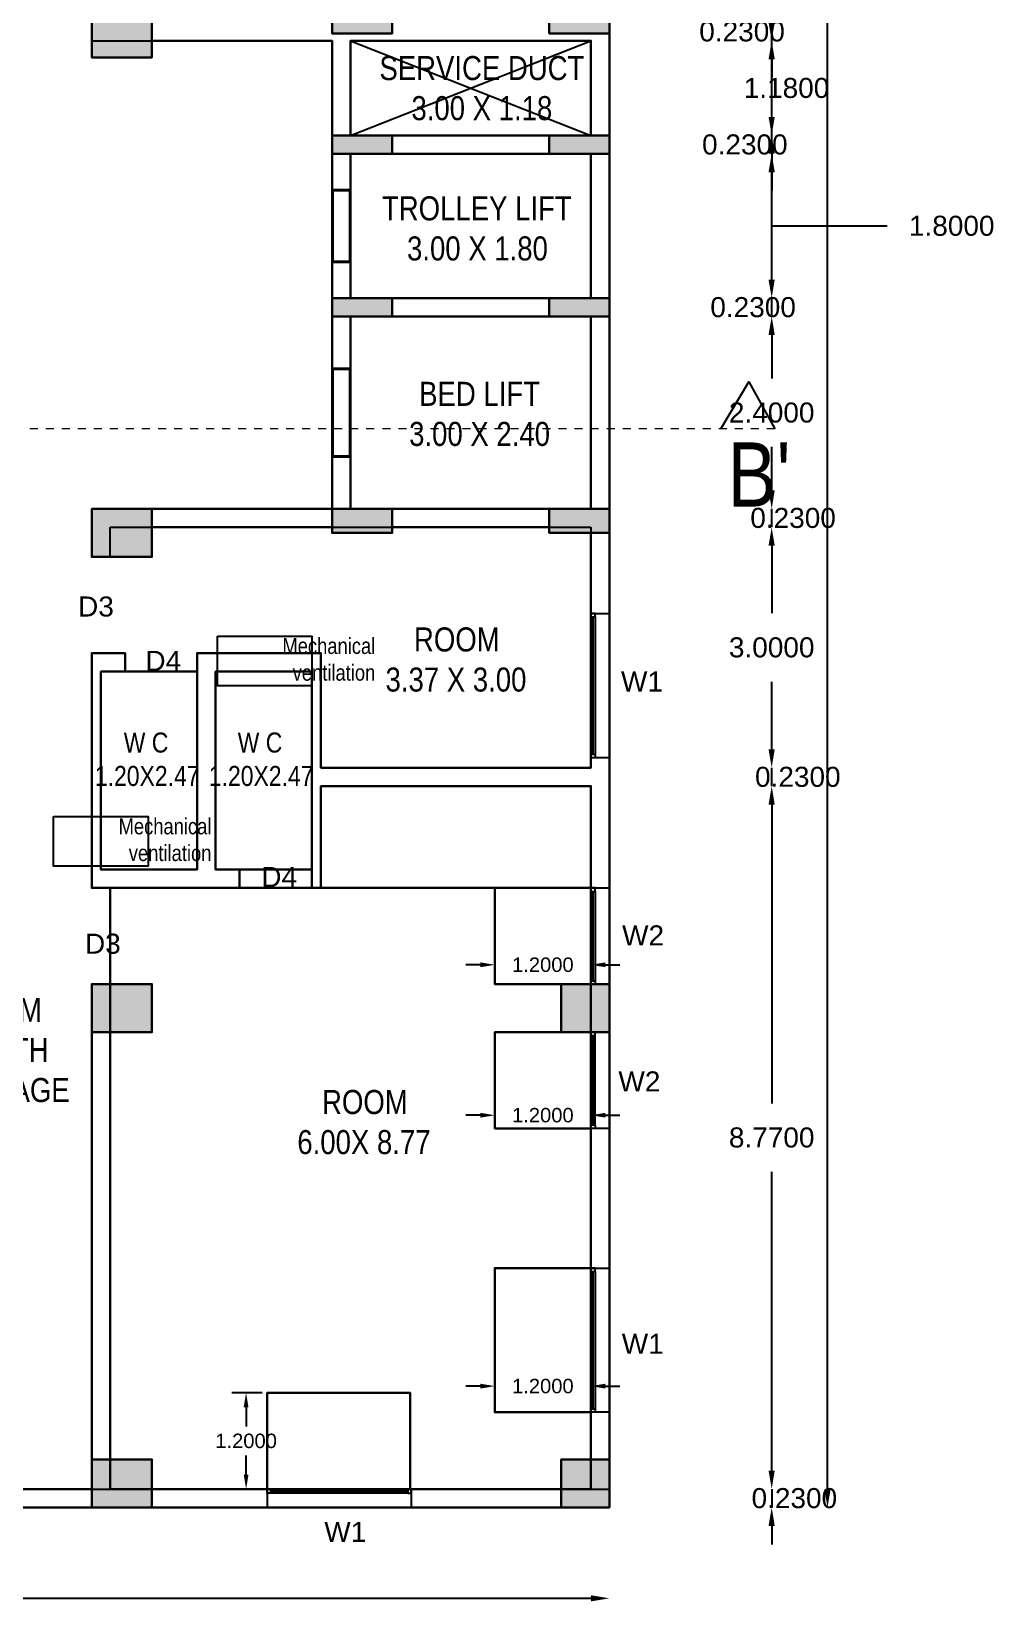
# Model space of a CAD drawing. Header units: metres. Extents: x -38 to 401, y 28 to 287.
# Drawn here: x 280.74 to 292.75, y 160.92 to 180.61 of the extents above; entities that cross this region are included whole.
import ezdxf

# ---------------------------------------------------------------- set-up
doc = ezdxf.new("R2010")
doc.units = ezdxf.units.M
doc.linetypes.add('CENTER', pattern=[2, 1.25, -0.25, 0.25, -0.25])
for name, color, linetype, lineweight in [('BLK_1_FLR_2_BLT_UP_AREA', 4, 'Continuous', 30), ('BLK_1_FLR_2_LIFT_1', 4, 'Continuous', 30), ('BLK_1_FLR_2_LIFT_2', 4, 'Continuous', 30), ('BLK_1_FLR_2_REGULAR_ROOM_8', 4, 'Continuous', 30), ('BLK_1_FLR_2_ROOM_8_LIGHT_VENTILATION_1', 7, 'Continuous', 30), ('BLK_1_FLR_2_ROOM_8_LIGHT_VENTILATION_2', 7, 'Continuous', 30), ('BLK_1_FLR_2_ROOM_8_LIGHT_VENTILATION_3', 7, 'Continuous', 30), ('BLK_1_FLR_2_ROOM_8_LIGHT_VENTILATION_4', 7, 'Continuous', 30), ('BLK_1_FLR_2_WATER_CLOSET', 4, 'Continuous', 30), ('BLK_1_LVL_2_BLDG_FOOT_PRINT', 4, 'Continuous', 30), ('UCOLUMN', 6, 'Continuous', 30)]:
    doc.layers.add(name, color=color, linetype=linetype, lineweight=lineweight)
for name, color, linetype in [('BLK_1_FLR_2_BLT_UP_AREA_DEDUCT', 1, 'Continuous'), ('BLK_1_FLR_2_CARPET_AREA', 10, 'Continuous'), ('UBEAM', 1, 'Continuous'), ('UHATCH', 8, 'Continuous')]:
    doc.layers.add(name, color=color, linetype=linetype)
doc.styles.get("Standard").update_dxf_attribs({"font": 'arial.ttf'})
doc.dimstyles.get("Standard").update_dxf_attribs({"dimtxt": 0.18, "dimasz": 0.18, "dimexe": 0.18, "dimexo": 0.0625, "dimgap": 0.09, "dimtad": 0, "dimtih": 1, "dimtoh": 1, "dimdec": 4, "dimzin": 0, "dimdsep": 46, "dimtxsty": 'Standard', "dimcen": 0.09, "dimadec": 0, "dimazin": 0, "dimtfac": 1, "dimtdec": 4, "dimtofl": 0, "dimtmove": 0, "dimatfit": 3, "dimfxl": 0, "dimtolj": 1, "dimtzin": 0, "dimarcsym": 0})
doc.dimstyles.new('STANDARD$0', dxfattribs={"dimtxt": 7, "dimasz": 3, "dimexe": 3, "dimexo": 1, "dimgap": 1.5, "dimtad": 1, "dimdec": 1, "dimzin": 1, "dimdsep": 46, "dimlunit": 4, "dimtxsty": 'Standard', "dimblk": 'OBLIQUE', "dimcen": 0.09375, "dimdle": 1, "dimclrd": 8, "dimclre": 8, "dimclrt": 7, "dimadec": 1, "dimazin": 0, "dimtfac": 1, "dimtdec": 1, "dimtix": 1, "dimtmove": 2, "dimatfit": 3, "dimldrblk": 'ARCHTICK', "dimfxl": 0, "dimfrac": 2, "dimtolj": 1, "dimtzin": 0, "dimarcsym": 0})

# ---------------------------------------------------------------- blocks, each defined once
blk = doc.blocks.new('*D141')
at = {"color": 0, "lineweight": -2}
for p, q in [((290.676, 215.32), (290.676, 188.992)), ((290.676, 162.43), (290.676, 188.757))]:
    blk.add_line(p, q, dxfattribs=at)
at = {"color": 0}
for points in [[(290.638, 215.32), (290.715, 215.32), (290.676, 215.55)], [(290.638, 162.43), (290.715, 162.43), (290.676, 162.2)]]:
    blk.add_solid(points, dxfattribs=at)
at = {"layer": 'Defpoints', "color": 0}
for p in [(289.453, 215.55), (287.953, 162.2), (290.676, 162.2)]:
    blk.add_point(p, dxfattribs=at)
at = {"color": 0, "lineweight": 25, "insert": (290.676, 188.875), "char_height": 0.23, "attachment_point": 5}
blk.add_mtext('\\A1;53.35', dxfattribs=at)
blk = doc.blocks.new('*D143')
at = {"color": 0, "lineweight": -2}
for p, q in [((266.633, 161.066), (276.787, 161.066)), ((287.723, 161.066), (277.569, 161.066))]:
    blk.add_line(p, q, dxfattribs=at)
at = {"color": 0}
for points in [[(266.633, 161.105), (266.633, 161.028), (266.403, 161.066)], [(287.723, 161.105), (287.723, 161.028), (287.953, 161.066)]]:
    blk.add_solid(points, dxfattribs=at)
at = {"layer": 'Defpoints', "color": 0}
for p in [(266.403, 162.2), (287.953, 162.2), (287.953, 161.066)]:
    blk.add_point(p, dxfattribs=at)
at = {"color": 0, "lineweight": 25, "insert": (277.178, 161.066), "char_height": 0.23, "attachment_point": 5}
blk.add_mtext('\\A1;21.55', dxfattribs=at)
blk = doc.blocks.new('230 X 750')
at = {"layer": 'UHATCH', "linetype": 'Continuous'}
h = blk.add_hatch(color=256, dxfattribs=at)
h.dxf.hatch_style = 1
h.paths.add_polyline_path([(750, 0), (750, 230), (0, 230), (0, 0)])
at = {"layer": 'UCOLUMN', "linetype": 'Continuous'}
blk.add_lwpolyline([(0, 230), (0, 0), (750, 0), (750, 230)], close=True, dxfattribs=at)
blk = doc.blocks.new('A$C4CCF6BF3')
at = {"layer": 'UHATCH', "linetype": 'Continuous'}
h = blk.add_hatch(color=256, dxfattribs=at)
h.dxf.hatch_style = 1
h.paths.add_polyline_path([(750, 0), (750, 300), (0, 300), (0, 0)])
at = {"layer": 'UCOLUMN', "linetype": 'Continuous'}
blk.add_lwpolyline([(0, 300), (0, 0), (750, 0), (750, 300)], close=True, dxfattribs=at)
blk = doc.blocks.new('600X600')
at = {"layer": 'UHATCH', "linetype": 'Continuous'}
h = blk.add_hatch(color=256, dxfattribs=at)
h.dxf.hatch_style = 1
h.paths.add_polyline_path([(600, 600), (0, 600), (0, 0), (600, 0)])
at = {"layer": 'UCOLUMN', "linetype": 'Continuous'}
blk.add_lwpolyline([(0, 0), (600, 0), (600, 600), (0, 600)], close=True, dxfattribs=at)
blk = doc.blocks.new('750 x 750')
blk.add_blockref('600X600', (0, 75))
blk = doc.blocks.new('600X750')
at = {"layer": 'UHATCH', "linetype": 'Continuous'}
h = blk.add_hatch(color=256, dxfattribs=at)
h.dxf.hatch_style = 1
h.paths.add_polyline_path([(0, 600), (-750, 600), (-750, 0), (0, 0)])
at = {"layer": 'UCOLUMN', "linetype": 'Continuous'}
blk.add_lwpolyline([(0, 0), (-750, 0), (-750, 600), (0, 600)], close=True, dxfattribs=at)
blk = doc.blocks.new('ASDFSDFSDFDFD')
at = {"layer": 'UBEAM'}
for name, p in [('600X750', (-5710, 3003)), ('A$C4CCF6BF3', (-3460, 3302)), ('A$C4CCF6BF3', (-750, 3302)), ('230 X 750', (-3460, 1798)), ('230 X 750', (-750, 1798)), ('230 X 750', (-3460, -230)), ('230 X 750', (-750, -230)), ('600X750', (-5710, -3230)), ('A$C4CCF6BF3', (-3460, -2930)), ('A$C4CCF6BF3', (-750, -2930)), ('600X750', (-5710, -9160)), ('600X750', (-5710, -15090))]:
    blk.add_blockref(name, p, dxfattribs=at)
at = {"layer": 'UBEAM', "linetype": 'Continuous', "xscale": -1}
for p in [(0, -9235), (0, -15165)]:
    blk.add_blockref('750 x 750', p, dxfattribs=at)
blk = doc.blocks.new('*D536')
at = {"color": 0, "lineweight": -2}
for p, q in [((289.979, 170.97), (289.979, 167.242)), ((289.979, 162.66), (289.979, 166.387))]:
    blk.add_line(p, q, dxfattribs=at)
at = {"color": 0}
for points in [[(289.94, 170.97), (290.017, 170.97), (289.979, 171.2)], [(289.94, 162.66), (290.017, 162.66), (289.979, 162.43)]]:
    blk.add_solid(points, dxfattribs=at)
at = {"layer": 'Defpoints', "color": 0}
for p in [(287.723, 171.2), (289.979, 171.2), (287.723, 162.43)]:
    blk.add_point(p, dxfattribs=at)
at = {"color": 0, "lineweight": 25, "insert": (289.979, 166.815), "char_height": 0.25, "attachment_point": 5}
blk.add_mtext('\\A1;8.7700', dxfattribs=at)
blk = doc.blocks.new('*D537')
at = {"color": 0, "lineweight": -2}
for p, q in [((289.979, 162.66), (289.979, 162.89)), ((289.979, 162.43), (289.979, 162.2)), ((289.979, 161.97), (289.979, 161.74))]:
    blk.add_line(p, q, dxfattribs=at)
at = {"color": 0}
for points in [[(289.94, 162.66), (290.017, 162.66), (289.979, 162.43)], [(289.94, 161.97), (290.017, 161.97), (289.979, 162.2)]]:
    blk.add_solid(points, dxfattribs=at)
at = {"layer": 'Defpoints', "color": 0}
for p in [(287.723, 162.43), (287.953, 162.2), (289.979, 162.2)]:
    blk.add_point(p, dxfattribs=at)
at = {"color": 0, "lineweight": 25, "insert": (290.262, 162.315), "char_height": 0.25, "attachment_point": 5}
blk.add_mtext('\\A1;0.2300', dxfattribs=at)
blk = doc.blocks.new('*D538')
at = {"color": 0, "lineweight": -2}
for p, q in [((289.979, 171.66), (289.979, 171.89)), ((289.979, 171.2), (289.979, 171.43)), ((289.979, 170.97), (289.979, 170.74))]:
    blk.add_line(p, q, dxfattribs=at)
at = {"color": 0}
for points in [[(289.94, 171.66), (290.017, 171.66), (289.979, 171.43)], [(289.94, 170.97), (290.017, 170.97), (289.979, 171.2)]]:
    blk.add_solid(points, dxfattribs=at)
at = {"layer": 'Defpoints', "color": 0}
for p in [(287.723, 171.43), (289.979, 171.43), (287.723, 171.2)]:
    blk.add_point(p, dxfattribs=at)
at = {"color": 0, "lineweight": 25, "insert": (290.305, 171.315), "char_height": 0.25, "attachment_point": 5}
blk.add_mtext('\\A1;0.2300', dxfattribs=at)
blk = doc.blocks.new('*D539')
at = {"color": 0, "lineweight": -2}
for p, q in [((289.979, 174.2), (289.979, 173.358)), ((289.979, 171.66), (289.979, 172.502))]:
    blk.add_line(p, q, dxfattribs=at)
at = {"color": 0}
for points in [[(289.94, 174.2), (290.017, 174.2), (289.979, 174.43)], [(289.94, 171.66), (290.017, 171.66), (289.979, 171.43)]]:
    blk.add_solid(points, dxfattribs=at)
at = {"layer": 'Defpoints', "color": 0}
for p in [(287.723, 174.43), (289.979, 174.43), (287.723, 171.43)]:
    blk.add_point(p, dxfattribs=at)
at = {"color": 0, "lineweight": 25, "insert": (289.979, 172.93), "char_height": 0.25, "attachment_point": 5}
blk.add_mtext('\\A1;3.0000', dxfattribs=at)
blk = doc.blocks.new('*D540')
at = {"color": 0, "lineweight": -2}
for p, q in [((289.979, 174.89), (289.979, 175.12)), ((289.979, 174.43), (289.979, 174.66)), ((289.979, 174.2), (289.979, 173.97))]:
    blk.add_line(p, q, dxfattribs=at)
at = {"color": 0}
for points in [[(289.94, 174.89), (290.017, 174.89), (289.979, 174.66)], [(289.94, 174.2), (290.017, 174.2), (289.979, 174.43)]]:
    blk.add_solid(points, dxfattribs=at)
at = {"layer": 'Defpoints', "color": 0}
for p in [(287.723, 174.66), (289.979, 174.66), (287.723, 174.43)]:
    blk.add_point(p, dxfattribs=at)
at = {"color": 0, "lineweight": 25, "insert": (290.246, 174.545), "char_height": 0.25, "attachment_point": 5}
blk.add_mtext('\\A1;0.2300', dxfattribs=at)
blk = doc.blocks.new('*D541')
at = {"color": 0, "lineweight": -2}
for p, q in [((289.979, 176.83), (289.979, 176.287)), ((289.979, 174.89), (289.979, 175.432))]:
    blk.add_line(p, q, dxfattribs=at)
at = {"color": 0}
for points in [[(289.94, 176.83), (290.017, 176.83), (289.979, 177.06)], [(289.94, 174.89), (290.017, 174.89), (289.979, 174.66)]]:
    blk.add_solid(points, dxfattribs=at)
at = {"layer": 'Defpoints', "color": 0}
for p in [(287.723, 177.06), (289.979, 177.06), (287.723, 174.66)]:
    blk.add_point(p, dxfattribs=at)
at = {"color": 0, "lineweight": 25, "insert": (289.979, 175.86), "char_height": 0.25, "attachment_point": 5}
blk.add_mtext('\\A1;2.4000', dxfattribs=at)
blk = doc.blocks.new('*D542')
at = {"color": 0, "lineweight": -2}
for p, q in [((289.979, 177.52), (289.979, 177.75)), ((289.979, 177.06), (289.979, 177.29)), ((289.979, 176.83), (289.979, 176.6))]:
    blk.add_line(p, q, dxfattribs=at)
at = {"color": 0}
for points in [[(289.94, 177.52), (290.017, 177.52), (289.979, 177.29)], [(289.94, 176.83), (290.017, 176.83), (289.979, 177.06)]]:
    blk.add_solid(points, dxfattribs=at)
at = {"layer": 'Defpoints', "color": 0}
for p in [(287.723, 177.29), (289.979, 177.29), (287.723, 177.06)]:
    blk.add_point(p, dxfattribs=at)
at = {"color": 0, "lineweight": 25, "insert": (289.747, 177.175), "char_height": 0.25, "attachment_point": 5}
blk.add_mtext('\\A1;0.2300', dxfattribs=at)
blk = doc.blocks.new('*D543')
at = {"color": 0, "lineweight": -2}
for p, q in [((289.979, 177.52), (289.979, 178.86)), ((289.979, 178.19), (290.819, 178.19)), ((290.819, 178.19), (291.419, 178.19))]:
    blk.add_line(p, q, dxfattribs=at)
at = {"color": 0}
for points in [[(289.94, 178.86), (290.017, 178.86), (289.979, 179.09)], [(289.94, 177.52), (290.017, 177.52), (289.979, 177.29)]]:
    blk.add_solid(points, dxfattribs=at)
at = {"layer": 'Defpoints', "color": 0}
for p in [(287.723, 179.09), (289.979, 179.09), (287.723, 177.29)]:
    blk.add_point(p, dxfattribs=at)
at = {"color": 0, "lineweight": 25, "insert": (292.226, 178.19), "char_height": 0.25, "attachment_point": 5}
blk.add_mtext('\\A1;1.8000', dxfattribs=at)
blk = doc.blocks.new('*D544')
at = {"color": 0, "lineweight": -2}
for p, q in [((289.979, 179.55), (289.979, 179.78)), ((289.979, 179.09), (289.979, 179.32)), ((289.979, 178.86), (289.979, 178.63))]:
    blk.add_line(p, q, dxfattribs=at)
at = {"color": 0}
for points in [[(289.94, 179.55), (290.017, 179.55), (289.979, 179.32)], [(289.94, 178.86), (290.017, 178.86), (289.979, 179.09)]]:
    blk.add_solid(points, dxfattribs=at)
at = {"layer": 'Defpoints', "color": 0}
for p in [(287.723, 179.32), (289.979, 179.32), (287.723, 179.09)]:
    blk.add_point(p, dxfattribs=at)
at = {"color": 0, "lineweight": 25, "insert": (289.644, 179.205), "char_height": 0.25, "attachment_point": 5}
blk.add_mtext('\\A1;0.2300', dxfattribs=at)
blk = doc.blocks.new('*D545')
at = {"color": 0, "lineweight": -2}
for p, q in [((289.979, 180.73), (289.979, 180.96)), ((289.979, 179.32), (289.979, 180.5)), ((289.979, 179.09), (289.979, 178.86))]:
    blk.add_line(p, q, dxfattribs=at)
at = {"color": 0}
for points in [[(289.94, 180.73), (290.017, 180.73), (289.979, 180.5)], [(289.94, 179.09), (290.017, 179.09), (289.979, 179.32)]]:
    blk.add_solid(points, dxfattribs=at)
at = {"layer": 'Defpoints', "color": 0}
for p in [(287.723, 180.5), (289.979, 180.5), (287.723, 179.32)]:
    blk.add_point(p, dxfattribs=at)
at = {"color": 0, "lineweight": 25, "insert": (290.164, 179.91), "char_height": 0.25, "attachment_point": 5}
blk.add_mtext('\\A1;1.1800', dxfattribs=at)
blk = doc.blocks.new('*D546')
at = {"color": 0, "lineweight": -2}
for p, q in [((289.979, 180.96), (289.979, 181.19)), ((289.979, 180.5), (289.979, 180.73)), ((289.979, 180.27), (289.979, 180.04))]:
    blk.add_line(p, q, dxfattribs=at)
at = {"color": 0}
for points in [[(289.94, 180.96), (290.017, 180.96), (289.979, 180.73)], [(289.94, 180.27), (290.017, 180.27), (289.979, 180.5)]]:
    blk.add_solid(points, dxfattribs=at)
at = {"layer": 'Defpoints', "color": 0}
for p in [(287.723, 180.73), (289.979, 180.73), (287.723, 180.5)]:
    blk.add_point(p, dxfattribs=at)
at = {"color": 0, "lineweight": 25, "insert": (289.609, 180.615), "char_height": 0.25, "attachment_point": 5}
blk.add_mtext('\\A1;0.2300', dxfattribs=at)
blk = doc.blocks.new('*D955')
at = {"layer": 'BLK_1_FLR_2_ROOM_8_LIGHT_VENTILATION_1', "color": 0, "lineweight": -2}
for p, q in [((283.618, 163.63), (283.239, 163.63)), ((283.419, 163.45), (283.419, 163.212)), ((283.419, 162.61), (283.419, 162.848)), ((283.618, 162.43), (283.239, 162.43))]:
    blk.add_line(p, q, dxfattribs=at)
at = {"layer": 'BLK_1_FLR_2_ROOM_8_LIGHT_VENTILATION_1', "color": 0}
for points in [[(283.389, 163.45), (283.449, 163.45), (283.419, 163.63)], [(283.389, 162.61), (283.449, 162.61), (283.419, 162.43)]]:
    blk.add_solid(points, dxfattribs=at)
at = {"layer": 'Defpoints', "color": 0}
for p in [(283.681, 163.63), (283.419, 162.43), (283.681, 162.43)]:
    blk.add_point(p, dxfattribs=at)
at = {"layer": 'BLK_1_FLR_2_ROOM_8_LIGHT_VENTILATION_1', "color": 0, "lineweight": 30, "insert": (283.419, 163.03), "char_height": 0.18, "attachment_point": 5}
blk.add_mtext('\\A1;1.2000', dxfattribs=at)
blk = doc.blocks.new('*D956')
at = {"layer": 'BLK_1_FLR_2_ROOM_8_LIGHT_VENTILATION_2', "color": 0, "lineweight": -2}
for p, q in [((286.343, 163.714), (286.163, 163.714)), ((286.523, 163.45), (286.523, 163.894)), ((287.723, 163.45), (287.723, 163.894)), ((287.903, 163.714), (288.083, 163.714))]:
    blk.add_line(p, q, dxfattribs=at)
at = {"layer": 'BLK_1_FLR_2_ROOM_8_LIGHT_VENTILATION_2', "color": 0}
for points in [[(286.343, 163.744), (286.343, 163.684), (286.523, 163.714)], [(287.903, 163.744), (287.903, 163.684), (287.723, 163.714)]]:
    blk.add_solid(points, dxfattribs=at)
at = {"layer": 'Defpoints', "color": 0}
for p in [(287.723, 163.714), (286.523, 163.387), (287.723, 163.387)]:
    blk.add_point(p, dxfattribs=at)
at = {"layer": 'BLK_1_FLR_2_ROOM_8_LIGHT_VENTILATION_2', "color": 0, "lineweight": 30, "insert": (287.123, 163.714), "char_height": 0.18, "attachment_point": 5}
blk.add_mtext('\\A1;1.2000', dxfattribs=at)
blk = doc.blocks.new('*D957')
at = {"layer": 'BLK_1_FLR_2_ROOM_8_LIGHT_VENTILATION_3', "color": 0, "lineweight": -2}
for p, q in [((286.523, 166.992), (286.523, 167.274)), ((287.723, 166.992), (287.723, 167.274)), ((286.343, 167.094), (286.163, 167.094)), ((287.903, 167.094), (288.083, 167.094))]:
    blk.add_line(p, q, dxfattribs=at)
at = {"layer": 'BLK_1_FLR_2_ROOM_8_LIGHT_VENTILATION_3', "color": 0}
for points in [[(286.343, 167.124), (286.343, 167.064), (286.523, 167.094)], [(287.903, 167.124), (287.903, 167.064), (287.723, 167.094)]]:
    blk.add_solid(points, dxfattribs=at)
at = {"layer": 'Defpoints', "color": 0}
for p in [(286.523, 167.094), (286.523, 166.93), (287.723, 166.93)]:
    blk.add_point(p, dxfattribs=at)
at = {"layer": 'BLK_1_FLR_2_ROOM_8_LIGHT_VENTILATION_3', "color": 0, "lineweight": 30, "insert": (287.123, 167.094), "char_height": 0.18, "attachment_point": 5}
blk.add_mtext('\\A1;1.2000', dxfattribs=at)
blk = doc.blocks.new('*D958')
at = {"layer": 'BLK_1_FLR_2_ROOM_8_LIGHT_VENTILATION_4', "color": 0, "lineweight": -2}
for p, q in [((286.523, 168.792), (286.523, 169.151)), ((287.723, 168.792), (287.723, 169.151)), ((286.343, 168.971), (286.163, 168.971)), ((287.903, 168.971), (288.083, 168.971))]:
    blk.add_line(p, q, dxfattribs=at)
at = {"layer": 'BLK_1_FLR_2_ROOM_8_LIGHT_VENTILATION_4', "color": 0}
for points in [[(286.343, 169.001), (286.343, 168.941), (286.523, 168.971)], [(287.903, 169.001), (287.903, 168.941), (287.723, 168.971)]]:
    blk.add_solid(points, dxfattribs=at)
at = {"layer": 'Defpoints', "color": 0}
for p in [(287.723, 168.971), (286.523, 168.73), (287.723, 168.73)]:
    blk.add_point(p, dxfattribs=at)
at = {"layer": 'BLK_1_FLR_2_ROOM_8_LIGHT_VENTILATION_4', "color": 0, "lineweight": 30, "insert": (287.123, 168.971), "char_height": 0.18, "attachment_point": 5}
blk.add_mtext('\\A1;1.2000', dxfattribs=at)

msp = doc.modelspace()

# ---------------------------------------------------------------- linework, layer by layer
at = {"color": 7, "lineweight": 25}
for p, q in [((281.4928, 182.99212), (281.4928, 180.49979)), ((287.9528, 173.35462), (287.9528, 181.56096)), ((281.4928, 180.49979), (284.4928, 180.49979)), ((284.4928, 180.49979), (284.4928, 178.63979)), ((284.7228, 180.49979), (287.7228, 179.31979)), ((284.7228, 179.31979), (287.7228, 180.49979)), ((284.7228, 178.63979), (284.7228, 179.08979)), ((284.7228, 179.08979), (287.7228, 179.08979)), ((287.7228, 179.08979), (287.7228, 177.28979)), ((284.4928, 178.63979), (284.7228, 178.63979)), ((284.7228, 177.73979), (284.4928, 177.73979)), ((284.4928, 177.73979), (284.4928, 176.40979)), ((284.7228, 177.28979), (284.7228, 177.73979)), ((287.7228, 177.28979), (284.7228, 177.28979)), ((284.7228, 176.40979), (284.7228, 177.05979)), ((284.7228, 177.05979), (287.7228, 177.05979)), ((287.7228, 177.05979), (287.7228, 174.65979)), ((284.4928, 176.40979), (284.7228, 176.40979)), ((284.7228, 175.30979), (284.4928, 175.30979)), ((284.4928, 175.30979), (284.4928, 174.65979)), ((284.7228, 174.65979), (284.7228, 175.30979)), ((284.4928, 174.65979), (281.4928, 174.65979)), ((287.7228, 174.65979), (284.7228, 174.65979)), ((281.4928, 174.42979), (281.4928, 174.05979)), ((281.7228, 174.05979), (281.7228, 174.42979)), ((281.7228, 174.42979), (287.7228, 174.42979)), ((287.7228, 174.42979), (287.7228, 173.35462)), ((281.4928, 174.05979), (281.7228, 174.05979)), ((287.7228, 173.35462), (287.9528, 173.35462)), ((287.9528, 171.55462), (287.9528, 173.35462)), ((287.7228, 171.57068), (287.7228, 173.31203)), ((287.74336, 171.59721), (287.74335, 173.31203)), ((287.75188, 171.59721), (287.75187, 173.31203)), ((287.7739, 173.31203), (287.77391, 171.57068)), ((281.9078, 172.85979), (281.4928, 172.85979)), ((281.4928, 172.85979), (281.4928, 169.92979)), ((281.9078, 172.62979), (281.9078, 172.85979)), ((284.3528, 172.85979), (282.8078, 172.8598)), ((282.8078, 172.8598), (282.8078, 170.15979)), ((284.3528, 171.42979), (284.3528, 172.85979)), ((281.6078, 170.15979), (281.6078, 172.62979)), ((281.6078, 172.62979), (281.9078, 172.62979)), ((283.0378, 170.15979), (283.0378, 172.62979)), ((283.0378, 172.62979), (284.2378, 172.62979)), ((284.2378, 172.62979), (284.2378, 169.92979)), ((287.7228, 171.42979), (284.3528, 171.42979)), ((287.7228, 171.55462), (287.7228, 171.42979)), ((287.9528, 171.55462), (287.7228, 171.55462)), ((287.9528, 169.92979), (287.9528, 171.55462)), ((284.3528, 169.92979), (284.3528, 171.19979)), ((284.3528, 171.19979), (287.7228, 171.19979)), ((287.7228, 171.19979), (287.7228, 169.92979)), ((282.8078, 170.15979), (281.6078, 170.15979)), ((283.3378, 170.15979), (283.0378, 170.15979)), ((283.3378, 169.92979), (283.3378, 170.15979)), ((281.4928, 169.92979), (283.3378, 169.92979)), ((284.2378, 169.92979), (284.3528, 169.92979)), ((287.7228, 168.74584), (287.72279, 169.8872)), ((287.7228, 169.92979), (287.9528, 169.92979)), ((287.74335, 168.77238), (287.74334, 169.8872)), ((287.75187, 168.77238), (287.75186, 169.8872)), ((287.77389, 169.8872), (287.7739, 168.74584)), ((287.95279, 168.72979), (287.95279, 169.92979)), ((281.7228, 168.72979), (281.4928, 168.72979)), ((281.4928, 168.72979), (281.4928, 162.79979)), ((281.7228, 162.79979), (281.7228, 168.72979)), ((287.7228, 168.72979), (287.7228, 168.12979)), ((287.9528, 168.72979), (287.7228, 168.72979)), ((287.9528, 168.12979), (287.9528, 168.72979)), ((287.7228, 168.11374), (287.72279, 166.97238)), ((287.7228, 168.12979), (287.9528, 168.12979)), ((287.74335, 168.0872), (287.74334, 166.97238)), ((287.75187, 168.0872), (287.75186, 166.97238)), ((287.77389, 166.97238), (287.7739, 168.11374)), ((287.95279, 168.12979), (287.95279, 166.92979)), ((287.7228, 166.92979), (287.7228, 165.18746)), ((287.9528, 166.92979), (287.7228, 166.92979)), ((287.9528, 165.18746), (287.9528, 166.92979)), ((287.7228, 165.18746), (287.9528, 165.18746)), ((287.7228, 163.40351), (287.7228, 165.14487)), ((287.74336, 163.43005), (287.74335, 165.14487)), ((287.75188, 163.43005), (287.75187, 165.14487)), ((287.7739, 165.14487), (287.77391, 163.40351)), ((287.9528, 163.38746), (287.9528, 165.18746)), ((287.7228, 163.38746), (287.7228, 162.42979)), ((287.9528, 163.38746), (287.7228, 163.38746)), ((287.9528, 162.19979), (287.9528, 163.38746)), ((283.68062, 162.42979), (283.68062, 162.19979)), ((283.69667, 162.42979), (285.43803, 162.4298)), ((285.43803, 162.37869), (283.69667, 162.37868)), ((283.72321, 162.40923), (285.43803, 162.40924)), ((283.72321, 162.40072), (285.43803, 162.40073)), ((285.48062, 162.42979), (285.48062, 162.19979)), ((283.68062, 162.1998), (285.48062, 162.1998))]:
    msp.add_line(p, q, dxfattribs=at)
for points in [[(284.7228, 179.31979), (287.7228, 179.31979), (287.7228, 180.49979), (284.7228, 180.49979)], [(284.4928, 177.73979), (284.7228, 177.73979), (284.7228, 178.63979), (284.4928, 178.63979)], [(284.5028, 177.74979), (284.7128, 177.74979), (284.7128, 178.62979), (284.5028, 178.62979)], [(284.4928, 175.30979), (284.7228, 175.30979), (284.7228, 176.40979), (284.4928, 176.40979)], [(284.5028, 175.31979), (284.7128, 175.31979), (284.7128, 176.39979), (284.5028, 176.39979)], [(287.7228, 173.31203), (287.7739, 173.31203), (287.7739, 173.35462), (287.7228, 173.35462)], [(283.06143, 173.07229), (284.24086, 173.07229), (284.24086, 172.45087), (283.06143, 172.45087)], [(287.7228, 171.59721), (287.77391, 171.59721), (287.77391, 171.55462), (287.7228, 171.55462)], [(281.01638, 170.82176), (282.19581, 170.82176), (282.19581, 170.20034), (281.01638, 170.20034)], [(287.72279, 169.8872), (287.77389, 169.8872), (287.77389, 169.92979), (287.72279, 169.92979)], [(287.7228, 168.77238), (287.7739, 168.77238), (287.7739, 168.72979), (287.7228, 168.72979)], [(287.7228, 168.0872), (287.7739, 168.0872), (287.7739, 168.12979), (287.7228, 168.12979)], [(287.72279, 166.97238), (287.77389, 166.97238), (287.77389, 166.92979), (287.72279, 166.92979)], [(287.7228, 165.14487), (287.7739, 165.14487), (287.7739, 165.18746), (287.7228, 165.18746)], [(287.7228, 163.43005), (287.77391, 163.43005), (287.77391, 163.38746), (287.7228, 163.38746)], [(283.72321, 162.42979), (283.72321, 162.37868), (283.68062, 162.37868), (283.68062, 162.42979)], [(285.43803, 162.4298), (285.43803, 162.37869), (285.48062, 162.37869), (285.48062, 162.4298)]]:
    msp.add_lwpolyline(points, close=True, dxfattribs=at)
for points in [[(289.34351, 175.65979), (289.69336, 176.24267), (290.01948, 175.65979)], [(266.4028, 162.42979), (287.9528, 162.42979)], [(266.4028, 162.19979), (287.9528, 162.19979)]]:
    msp.add_lwpolyline(points, dxfattribs=at)
at = {"linetype": 'CENTER', "lineweight": 20, "ltscale": 0.05}
msp.add_lwpolyline([(290.01948, 175.65979), (263.66182, 175.65979)], dxfattribs=at)
at = {"layer": 'BLK_1_FLR_2_BLT_UP_AREA', "color": 12, "lineweight": 30}
msp.add_lwpolyline([(266.4028, 162.19968), (266.4028, 215.54979), (289.4528, 215.54979), (289.4528, 205.57979), (287.9528, 205.57979), (287.9528, 162.19968)], close=True, dxfattribs=at)
at = {"layer": 'BLK_1_FLR_2_BLT_UP_AREA_DEDUCT', "color": 12, "lineweight": 30}
msp.add_lwpolyline([(284.7228, 179.31979), (287.7228, 179.31979), (287.7228, 180.49979), (284.7228, 180.49979)], close=True, dxfattribs=at)
at = {"layer": 'BLK_1_FLR_2_CARPET_AREA', "color": 15, "linetype": 'Continuous', "lineweight": 30}
msp.add_lwpolyline([(281.4928, 182.99212), (281.4928, 180.29229), (282.2428, 180.29229), (282.2428, 180.49979), (284.4928, 180.49979), (284.4928, 174.65979), (281.4928, 174.65979), (281.4928, 174.05979), (282.2428, 174.05979), (282.2428, 174.42979), (284.4928, 174.42979), (284.4928, 174.35979), (285.2428, 174.35979), (285.2428, 174.42979), (287.2028, 174.42979), (287.2028, 174.35979), (287.7228, 174.35979), (287.7228, 171.42979), (284.3528, 171.42979), (284.3528, 172.85979), (282.8078, 172.85979), (282.8078, 170.15979), (281.6078, 170.15979), (281.6078, 172.62979), (281.9078, 172.62979), (281.9078, 172.85979), (281.4928, 172.85979), (281.4928, 169.92979), (283.3378, 169.92979), (283.3378, 170.15979), (283.0378, 170.15979), (283.0378, 172.62979), (284.2378, 172.62979), (284.2378, 169.92979), (284.3528, 169.92979), (284.3528, 171.19979), (287.7228, 171.19979), (287.7228, 162.79979), (287.3528, 162.79979), (287.3528, 162.42979), (282.2428, 162.42979), (282.2428, 162.79979), (281.7228, 162.79979), (281.7228, 168.12979), (282.2428, 168.12979), (282.2428, 168.72979), (281.4928, 168.72979), (281.4928, 162.42979), (279.0928, 162.42979)], dxfattribs=at)
at = {"layer": 'BLK_1_FLR_2_LIFT_1', "color": 30, "lineweight": 30}
msp.add_lwpolyline([(284.7228, 177.05979), (287.7228, 177.05979), (287.7228, 174.65979), (284.7228, 174.65979)], close=True, dxfattribs=at)
at = {"layer": 'BLK_1_FLR_2_LIFT_2', "color": 30, "lineweight": 30}
msp.add_lwpolyline([(284.7228, 177.28979), (287.7228, 177.28979), (287.7228, 179.08979), (284.7228, 179.08979)], close=True, dxfattribs=at)
at = {"layer": 'BLK_1_FLR_2_REGULAR_ROOM_8', "color": 2, "lineweight": 30}
msp.add_lwpolyline([(287.7228, 162.42979), (281.7228, 162.42979), (281.7228, 169.92979), (287.7228, 169.92979)], close=True, dxfattribs=at)
at = {"layer": 'BLK_1_FLR_2_ROOM_8_LIGHT_VENTILATION_1', "color": 2, "lineweight": 30}
msp.add_lwpolyline([(285.46826, 162.42979), (283.68062, 162.42979), (283.68062, 163.62979), (285.46826, 163.62979)], close=True, dxfattribs=at)
at = {"layer": 'BLK_1_FLR_2_ROOM_8_LIGHT_VENTILATION_2', "color": 2, "lineweight": 30}
msp.add_lwpolyline([(287.7228, 165.18746), (287.7228, 163.38746), (286.5228, 163.38746), (286.5228, 165.18746)], close=True, dxfattribs=at)
at = {"layer": 'BLK_1_FLR_2_ROOM_8_LIGHT_VENTILATION_3', "color": 2, "lineweight": 30}
msp.add_lwpolyline([(287.7228, 168.12979), (287.7228, 166.92979), (286.5228, 166.92979), (286.5228, 168.12979)], close=True, dxfattribs=at)
at = {"layer": 'BLK_1_FLR_2_ROOM_8_LIGHT_VENTILATION_4', "color": 2, "lineweight": 30}
msp.add_lwpolyline([(287.72279, 169.92979), (287.72279, 168.72979), (286.52279, 168.72979), (286.52279, 169.92979)], close=True, dxfattribs=at)
at = {"layer": 'BLK_1_FLR_2_WATER_CLOSET', "color": 2, "lineweight": 30}
for points in [[(282.8078, 170.15979), (281.6078, 170.15979), (281.6078, 172.62979), (282.8078, 172.62979)], [(283.0378, 170.15979), (284.2378, 170.15979), (284.2378, 172.62979), (283.0378, 172.62979)]]:
    msp.add_lwpolyline(points, close=True, dxfattribs=at)
at = {"layer": 'BLK_1_LVL_2_BLDG_FOOT_PRINT', "color": 1}
msp.add_lwpolyline([(266.40278, 162.19979), (266.40278, 215.54979), (289.45278, 215.54979), (289.45278, 205.57979), (287.95278, 205.57979), (287.95278, 162.19979)], close=True, dxfattribs=at)

# ---------------------------------------------------------------- block references
at = {"color": 7, "lineweight": 25, "xscale": 0.001, "yscale": 0.001, "zscale": 0.001}
msp.add_blockref('ASDFSDFSDFDFD', (287.9528, 177.28979), dxfattribs=at)
msp.add_blockref('ASDFSDFSDFDFD', (287.9528, 177.28979), dxfattribs=at)

# ---------------------------------------------------------------- texts
at = {"color": 7, "lineweight": 25}
for s, insert, char_height, width, attachment_point in [('{\\fArial Narrow|b0|i0|c0|p34;\\W0.17643; \\W1;SERVICE DUCT\\P{\\W4.399131; }3.00 X 1.18}', (285.06216, 180.30943), 0.3, 2.5698068, 1), ('{\\fArial Narrow|b0|i0|c0|p34;\\W3.3173; \\W1;TROLLEY LIFT\\P{\\W6.591389; }3.00 X 1.80}', (284.7978, 178.55916), 0.3, 2.9873856, 1), ('{\\fArial Narrow|b0|i0|c0|p34;\\W5.57724; \\W1;BED LIFT\\P{\\W4.265672; }3.00 X 2.40}', (285.04633, 176.24491), 0.3, 2.5428659, 1), ("{\\fArial Narrow|b0|i0|c0|p34;B'}", (289.42843, 175.48849), 0.8, 1.7202398, 1), ('{\\fArial Narrow|b0|i0|c0|p34;\\W7.98302; \\W1;ROOM\\P{\\W4.265672; }3.37 X 3.00}', (284.7518, 173.18022), 0.3, 2.5428659, 1), ('{\\fArial Narrow|b0|i0|c0|p34;Mechanical\\Pventilation}', (285.03147, 172.51315), 0.2, 2.774038, 9), ('{\\fArial Narrow|b0|i0|c0|p34;\\W7.35236; \\W1;W C\\P{\\W2.827737; }1.20X2.47}', (281.3066, 171.19869), 0.25, 1.7119896, 7), ('{\\fArial Narrow|b0|i0|c0|p34;\\W7.35236; \\W1;W C\\P{\\W2.827737; }1.20X2.47}', (282.72883, 171.19869), 0.25, 1.7119896, 7), ('{\\fArial Narrow|b0|i0|c0|p34;Mechanical\\Pventilation}', (282.98642, 170.26262), 0.2, 2.774038, 9), ('{\\fArial Narrow|b0|i0|c0|p34;\\W5.5004;  \\W1;2.40M\\P\\W5.04858;  \\W1;WIDTH\\P{\\W7.453694; }PASSAGE}', (278.8628, 168.55835), 0.3, 3.0224593, 1), ('{\\fArial Narrow|b0|i0|c0|p34;\\W7.98302; \\W1;ROOM\\P{\\W4.754965; }6.00X 8.77}', (283.60433, 167.40891), 0.3, 2.5428659, 1)]:
    msp.add_mtext(s, dxfattribs=dict(at, insert=insert, char_height=char_height, width=width, attachment_point=attachment_point))
at = {"color": 7, "lineweight": 25, "char_height": 0.25, "attachment_point": 1}
for s, insert in [('D3', (281.32207, 173.56648)), ('D4', (282.16183, 172.88813)), ('W1', (288.09783, 172.63072)), ('D4', (283.60883, 170.19213)), ('W2', (288.11183, 169.46272)), ('D3', (281.40799, 169.35948)), ('W2', (288.06583, 167.64072)), ('W1', (288.10783, 164.36772)), ('W1', (284.39513, 162.02049))]:
    msp.add_mtext_dynamic_manual_height_columns(s, width=331.5310086, gutter_width=1000, heights=[0], dxfattribs=dict(at, insert=insert))

# ---------------------------------------------------------------- dimensions: what is measured, and where the dimension line sits
at = {"color": 7, "lineweight": 25}
dim = msp.add_linear_dim(base=(290.67632, 162.19979), p1=(289.4528, 215.54979), p2=(287.9528, 162.19979), angle=90, text='53.35', dimstyle='Standard', override={"dimscale": 1, "dimtxt": 0.23, "dimasz": 0.23, "dimgap": 0, "dimse1": 1, "dimse2": 1, "dimtmove": 1}, dxfattribs=at)
dim.commit()
dim.dimension.update_dxf_attribs({"geometry": '*D141', "text_midpoint": (290.67632, 188.87479)})
at = {"lineweight": 25}
for base, p1, p2, picture, middle in [((289.97874, 180.72979), (287.7228, 180.49979), (287.7228, 180.72979), '*D546', (289.60903, 180.61479)), ((289.97874, 180.49979), (287.7228, 179.31979), (287.7228, 180.49979), '*D545', (290.16374, 179.90979)), ((289.97874, 179.31979), (287.7228, 179.08979), (287.7228, 179.31979), '*D544', (289.64351, 179.20479)), ((289.97874, 177.28979), (287.7228, 177.05979), (287.7228, 177.28979), '*D542', (289.74698, 177.17479)), ((289.97874, 174.65979), (287.7228, 174.42979), (287.7228, 174.65979), '*D540', (290.2462, 174.54479)), ((289.97874, 171.42979), (287.7228, 171.19979), (287.7228, 171.42979), '*D538', (290.30491, 171.31479)), ((289.97874, 162.19979), (287.7228, 162.42979), (287.9528, 162.19979), '*D537', (290.26195, 162.31479))]:
    dim = msp.add_linear_dim(base=base, p1=p1, p2=p2, angle=90, dimstyle='Standard', override={"dimscale": 1, "dimtxt": 0.25, "dimasz": 0.23, "dimgap": 0.3, "dimpost": '\\X', "dimse1": 1, "dimse2": 1, "dimtmove": 1, "dimfxl": 25.4}, dxfattribs=at)
    dim.commit()
    dim.dimension.update_dxf_attribs({"geometry": picture, "text_midpoint": middle, "dimtype": 128})
for base, p1, p2, override, picture, middle in [((289.97874, 179.08979), (287.7228, 177.28979), (287.7228, 179.08979), {"dimscale": 1, "dimtxt": 0.25, "dimasz": 0.23, "dimgap": 0.3, "dimpost": '\\X', "dimse1": 1, "dimse2": 1, "dimtmove": 1, "dimfxl": 25.4}, '*D543', (291.71931, 178.18979)), ((289.97874, 177.05979), (287.7228, 174.65979), (287.7228, 177.05979), {"dimscale": 1, "dimtxt": 0.25, "dimasz": 0.23, "dimgap": 0.3, "dimpost": '\\X', "dimse1": 1, "dimse2": 1, "dimtmove": 1, "dimfxl": 25.4}, '*D541', (289.97874, 175.85979)), ((289.97874, 174.42979), (287.7228, 171.42979), (287.7228, 174.42979), {"dimscale": 1, "dimtxt": 0.25, "dimasz": 0.23, "dimgap": 0.3, "dimpost": '\\X', "dimse1": 1, "dimse2": 1, "dimtmove": 1, "dimfxl": 25.4}, '*D539', (289.97874, 172.92979)), ((289.97874, 171.19979), (287.7228, 162.42979), (287.7228, 171.19979), {"dimscale": 1, "dimtxt": 0.25, "dimasz": 0.23, "dimgap": 0.3, "dimpost": '\\X', "dimse1": 1, "dimse2": 1, "dimfxl": 25.4}, '*D536', (289.97874, 166.81479))]:
    dim = msp.add_linear_dim(base=base, p1=p1, p2=p2, angle=90, dimstyle='Standard', override=override, dxfattribs=at)
    dim.commit()
    dim.dimension.update_dxf_attribs({"geometry": picture, "text_midpoint": middle})
at = {"color": 7, "lineweight": 25}
dim = msp.add_linear_dim(base=(287.9528, 161.06642), p1=(266.4028, 162.19979), p2=(287.9528, 162.19979), text='21.55', dimstyle='Standard', override={"dimscale": 1, "dimtxt": 0.23, "dimasz": 0.23, "dimgap": 0, "dimse1": 1, "dimse2": 1, "dimtmove": 1}, dxfattribs=at)
dim.commit()
dim.dimension.update_dxf_attribs({"geometry": '*D143', "text_midpoint": (277.1778, 161.06642)})
at = {"layer": 'BLK_1_FLR_2_ROOM_8_LIGHT_VENTILATION_1', "color": 232, "lineweight": 30}
dim = msp.add_linear_dim(base=(283.41855, 162.42979), p1=(283.68062, 163.62979), p2=(283.68062, 162.42979), angle=90, dimstyle='STANDARD$0', override={"dimtxt": 0.18, "dimasz": 0.18, "dimexe": 0.18, "dimexo": 0.0625, "dimgap": 0.09, "dimtad": 0, "dimtih": 1, "dimtoh": 1, "dimdec": 4, "dimzin": 0, "dimlunit": 2, "dimpost": '', "dimcen": 0.09, "dimdle": 0, "dimclrd": 0, "dimclre": 0, "dimclrt": 0, "dimadec": 0, "dimtdec": 4, "dimtix": 0, "dimtofl": 0, "dimtmove": 0, "dimfrac": 0}, dxfattribs=at)
dim.commit()
dim.dimension.update_dxf_attribs({"geometry": '*D955', "text_midpoint": (283.41855, 163.02979)})
at = {"layer": 'BLK_1_FLR_2_ROOM_8_LIGHT_VENTILATION_2', "color": 232, "lineweight": 30}
dim = msp.add_linear_dim(base=(287.7228, 163.71445), p1=(286.5228, 163.38746), p2=(287.7228, 163.38746), dimstyle='STANDARD$0', override={"dimtxt": 0.18, "dimasz": 0.18, "dimexe": 0.18, "dimexo": 0.0625, "dimgap": 0.09, "dimtad": 0, "dimtih": 1, "dimtoh": 1, "dimdec": 4, "dimzin": 0, "dimlunit": 2, "dimpost": '', "dimcen": 0.09, "dimdle": 0, "dimclrd": 0, "dimclre": 0, "dimclrt": 0, "dimadec": 0, "dimtdec": 4, "dimtix": 0, "dimtofl": 0, "dimtmove": 0, "dimfrac": 0}, dxfattribs=at)
dim.commit()
dim.dimension.update_dxf_attribs({"geometry": '*D956', "text_midpoint": (287.1228, 163.71445)})
at = {"layer": 'BLK_1_FLR_2_ROOM_8_LIGHT_VENTILATION_3', "color": 232, "lineweight": 30}
dim = msp.add_linear_dim(base=(286.5228, 167.09427), p1=(287.7228, 166.92979), p2=(286.5228, 166.92979), dimstyle='STANDARD$0', override={"dimtxt": 0.18, "dimasz": 0.18, "dimexe": 0.18, "dimexo": 0.0625, "dimgap": 0.09, "dimtad": 0, "dimtih": 1, "dimtoh": 1, "dimdec": 4, "dimzin": 0, "dimlunit": 2, "dimpost": '', "dimcen": 0.09, "dimdle": 0, "dimclrd": 0, "dimclre": 0, "dimclrt": 0, "dimadec": 0, "dimtdec": 4, "dimtix": 0, "dimtofl": 0, "dimtmove": 0, "dimfrac": 0}, dxfattribs=at)
dim.commit()
dim.dimension.update_dxf_attribs({"geometry": '*D957', "text_midpoint": (287.1228, 167.09427)})
at = {"layer": 'BLK_1_FLR_2_ROOM_8_LIGHT_VENTILATION_4', "color": 232, "lineweight": 30}
dim = msp.add_linear_dim(base=(287.72279, 168.97117), p1=(286.52279, 168.72979), p2=(287.72279, 168.72979), dimstyle='STANDARD$0', override={"dimtxt": 0.18, "dimasz": 0.18, "dimexe": 0.18, "dimexo": 0.0625, "dimgap": 0.09, "dimtad": 0, "dimtih": 1, "dimtoh": 1, "dimdec": 4, "dimzin": 0, "dimlunit": 2, "dimpost": '', "dimcen": 0.09, "dimdle": 0, "dimclrd": 0, "dimclre": 0, "dimclrt": 0, "dimadec": 0, "dimtdec": 4, "dimtix": 0, "dimtofl": 0, "dimtmove": 0, "dimfrac": 0}, dxfattribs=at)
dim.commit()
dim.dimension.update_dxf_attribs({"geometry": '*D958', "text_midpoint": (287.12279, 168.97117)})

doc.saveas('drawing.dxf')
